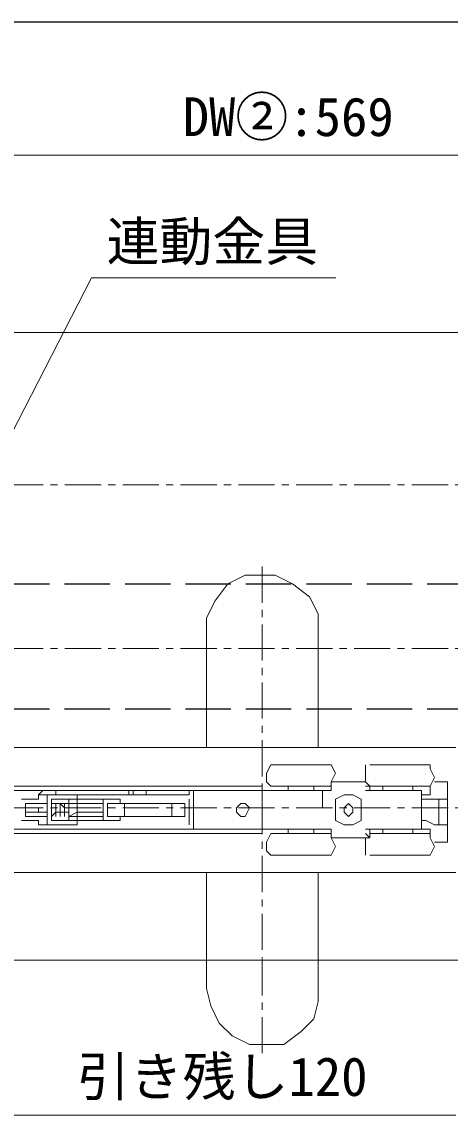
# Model space of a CAD drawing. Units: millimetres at full size; details may follow other scales. Extents: x -800 to 800, y -560 to 560.
# Drawn here: x -369.8 to -256.4, y -333.2 to -44 of the extents above; entities that cross this region are included whole.
import ezdxf
from ezdxf.enums import TextEntityAlignment as Align

# ---------------------------------------------------------------- set-up
doc = ezdxf.new("R2010")
doc.units = ezdxf.units.MM
doc.header["$LTSCALE"] = 4
doc.linetypes.add('DASHED3', pattern=[4, 3, -1])
doc.linetypes.add('USER12', pattern=[3.826934, 2.391833, -0.478367, 0.478367, -0.478367])
doc.layers.add('0-0', color=7, linetype='Continuous', lineweight=25)
doc.layers.add('3-0', color=4, linetype='Continuous', lineweight=9)
doc.styles.add('ＭＳ ゴシック', font='')
doc.styles.get('ＭＳ ゴシック').set_extended_font_data('MS Gothic')

msp = doc.modelspace()

# ---------------------------------------------------------------- linework, layer by layer
at = {"layer": '0-0'}
msp.add_line((-780, -44), (152, -44), dxfattribs=at)
at = {"layer": '3-0'}
for p, q in [((-128.783, -79.293), (-490.648, -79.293)), ((-303.843, -240.491), (-304.983, -242.767)), ((-304.983, -242.767), (-304.983, -245.042)), ((-287.895, -240.491), (-303.843, -240.491)), ((-286.755, -242.767), (-287.895, -240.491)), ((-287.895, -245.042), (-286.755, -242.767)), ((-278.783, -240.491), (-278.783, -245.042)), ((-277.643, -240.491), (-261.699, -240.491)), ((-261.699, -241.626), (-261.699, -240.491)), ((-260.559, -243.902), (-261.699, -241.626)), ((-304.983, -245.042), (-303.843, -246.182)), ((-287.895, -246.182), (-287.895, -245.042)), ((-278.783, -245.042), (-287.895, -245.042)), ((-277.643, -246.182), (-278.783, -245.042)), ((-261.699, -246.182), (-260.559, -243.902)), ((-260.559, -245.042), (-257.143, -245.042)), ((-257.143, -245.042), (-257.143, -249.603)), ((-307.259, -246.182), (-441.667, -246.182)), ((-441.667, -247.323), (-307.259, -247.323)), ((-364.211, -247.323), (-365.351, -248.463)), ((-365.351, -248.463), (-365.351, -249.603)), ((-365.351, -248.463), (-363.071, -248.463)), ((-325.483, -248.463), (-364.211, -248.463)), ((-363.071, -256.435), (-363.071, -248.463)), ((-355.099, -248.463), (-363.071, -248.463)), ((-360.795, -248.463), (-360.795, -247.323)), ((-355.099, -248.463), (-355.099, -249.603)), ((-341.431, -247.323), (-341.431, -248.463)), ((-338.015, -246.182), (-340.291, -246.182)), ((-338.015, -246.182), (-340.291, -246.182)), ((-340.291, -247.323), (-340.291, -248.463)), ((-336.875, -248.463), (-336.875, -247.323)), ((-325.483, -248.463), (-325.483, -247.323)), ((-324.347, -257.575), (-324.347, -247.323)), ((-306.119, -246.182), (-307.259, -246.182)), ((-307.259, -247.323), (-306.119, -247.323)), ((-306.119, -247.323), (-306.119, -246.182)), ((-290.175, -247.323), (-306.119, -247.323)), ((-306.119, -257.575), (-306.119, -247.323)), ((-306.119, -247.323), (-306.119, -257.575)), ((-303.843, -246.182), (-287.895, -246.182)), ((-299.287, -246.182), (-299.287, -247.323)), ((-292.451, -247.323), (-292.451, -246.182)), ((-287.895, -247.323), (-290.175, -247.323)), ((-290.175, -251.879), (-290.175, -247.323)), ((-287.895, -247.323), (-287.895, -246.182)), ((-284.479, -248.463), (-286.755, -249.603)), ((-284.479, -248.463), (-286.755, -249.603)), ((-282.199, -248.463), (-284.479, -248.463)), ((-282.199, -248.463), (-284.479, -248.463)), ((-279.923, -249.603), (-282.199, -248.463)), ((-279.923, -249.603), (-282.199, -248.463)), ((-278.783, -246.182), (-277.643, -246.182)), ((-278.783, -247.323), (-277.643, -247.323)), ((-277.643, -247.323), (-277.643, -246.182)), ((-261.699, -246.182), (-277.643, -246.182)), ((-277.643, -247.323), (-263.975, -247.323)), ((-274.227, -246.182), (-274.227, -247.323)), ((-266.255, -247.323), (-266.255, -246.182)), ((-263.975, -247.323), (-263.975, -251.879)), ((-263.975, -248.463), (-261.699, -248.463)), ((-261.699, -248.463), (-261.699, -246.182)), ((-369.907, -249.603), (-365.351, -249.603)), ((-367.627, -250.738), (-368.767, -250.738)), ((-368.767, -250.738), (-368.767, -251.879)), ((-364.211, -250.738), (-367.627, -250.738)), ((-363.071, -250.738), (-364.211, -250.738)), ((-361.935, -249.603), (-361.935, -255.295)), ((-355.099, -249.603), (-361.935, -249.603)), ((-360.795, -250.738), (-361.935, -250.738)), ((-361.935, -250.738), (-360.795, -250.738)), ((-361.935, -254.154), (-361.935, -250.738)), ((-360.795, -251.879), (-360.795, -250.738)), ((-360.795, -250.738), (-360.795, -251.879)), ((-359.655, -250.738), (-360.795, -250.738)), ((-360.795, -250.738), (-360.795, -251.879)), ((-360.795, -250.738), (-360.795, -251.879)), ((-359.655, -251.879), (-359.655, -250.738)), ((-359.655, -250.738), (-359.655, -251.879)), ((-358.515, -250.738), (-359.655, -250.738)), ((-358.515, -251.879), (-359.655, -250.738)), ((-358.515, -250.738), (-358.515, -251.879)), ((-357.379, -250.738), (-358.515, -250.738)), ((-358.515, -250.738), (-358.515, -251.879)), ((-358.515, -250.738), (-358.515, -251.879)), ((-357.379, -249.603), (-355.099, -249.603)), ((-357.379, -250.738), (-357.379, -249.603)), ((-357.379, -251.879), (-357.379, -250.738)), ((-357.379, -250.738), (-357.379, -251.879)), ((-357.379, -251.879), (-357.379, -250.738)), ((-355.099, -250.738), (-357.379, -250.738)), ((-355.099, -249.603), (-348.268, -249.603)), ((-355.099, -250.738), (-355.099, -249.603)), ((-343.707, -249.603), (-355.099, -249.603)), ((-355.099, -251.879), (-355.099, -250.738)), ((-348.268, -250.738), (-355.099, -250.738)), ((-343.707, -249.603), (-348.268, -249.603)), ((-348.268, -249.603), (-348.268, -250.738)), ((-348.268, -251.879), (-348.268, -250.738)), ((-328.903, -250.738), (-347.127, -250.738)), ((-347.127, -254.154), (-347.127, -250.738)), ((-345.987, -250.738), (-347.127, -250.738)), ((-344.847, -250.738), (-345.987, -250.738)), ((-344.847, -250.738), (-342.571, -250.738)), ((-343.707, -250.738), (-343.707, -249.603)), ((-326.623, -250.738), (-343.707, -250.738)), ((-341.431, -250.738), (-342.571, -250.738)), ((-342.571, -254.154), (-342.571, -250.738)), ((-332.319, -250.738), (-341.431, -250.738)), ((-332.319, -250.738), (-331.179, -250.738)), ((-330.039, -250.738), (-331.179, -250.738)), ((-326.623, -250.738), (-330.039, -250.738)), ((-330.039, -254.154), (-330.039, -250.738)), ((-326.623, -250.738), (-328.903, -250.738)), ((-326.623, -254.154), (-326.623, -250.738)), ((-326.623, -254.154), (-326.623, -250.738)), ((-325.483, -249.603), (-325.483, -256.435)), ((-311.815, -250.738), (-312.955, -251.879)), ((-310.675, -250.738), (-311.815, -250.738)), ((-309.539, -251.879), (-310.675, -250.738)), ((-286.755, -249.603), (-286.755, -251.879)), ((-284.479, -251.879), (-283.339, -250.738)), ((-283.339, -250.738), (-282.199, -251.879)), ((-279.923, -255.295), (-279.923, -249.603)), ((-279.923, -251.879), (-279.923, -249.603)), ((-260.559, -249.603), (-263.975, -249.603)), ((-257.143, -249.603), (-260.559, -249.603)), ((-259.419, -256.435), (-259.419, -249.603)), ((-257.143, -249.603), (-257.143, -256.435)), ((-257.143, -256.435), (-257.143, -249.603)), ((-368.767, -251.879), (-368.767, -253.019)), ((-367.627, -253.019), (-368.767, -253.019)), ((-368.767, -253.019), (-368.767, -254.154)), ((-365.351, -253.019), (-368.767, -253.019)), ((-368.767, -253.019), (-367.627, -253.019)), ((-368.767, -254.154), (-367.627, -254.154)), ((-367.627, -254.154), (-364.211, -254.154)), ((-365.351, -253.019), (-366.491, -253.019)), ((-365.351, -251.879), (-365.351, -253.019)), ((-364.211, -253.019), (-365.351, -253.019)), ((-363.071, -253.019), (-364.211, -253.019)), ((-364.211, -254.154), (-363.071, -254.154)), ((-361.935, -254.154), (-360.795, -253.019)), ((-360.795, -253.019), (-360.795, -251.879)), ((-360.795, -251.879), (-360.795, -253.019)), ((-360.795, -251.879), (-360.795, -253.019)), ((-360.795, -253.019), (-360.795, -251.879)), ((-360.795, -251.879), (-360.795, -253.019)), ((-360.795, -253.019), (-360.795, -251.879)), ((-360.795, -254.154), (-360.795, -253.019)), ((-360.795, -253.019), (-359.655, -253.019)), ((-359.655, -253.019), (-359.655, -251.879)), ((-359.655, -251.879), (-359.655, -253.019)), ((-359.655, -254.154), (-359.655, -253.019)), ((-359.655, -253.019), (-358.515, -253.019)), ((-358.515, -253.019), (-358.515, -251.879)), ((-358.515, -251.879), (-358.515, -253.019)), ((-358.515, -251.879), (-358.515, -253.019)), ((-358.515, -253.019), (-358.515, -251.879)), ((-358.515, -253.019), (-358.515, -251.879)), ((-358.515, -251.879), (-358.515, -253.019)), ((-358.515, -253.019), (-357.379, -253.019)), ((-358.515, -254.154), (-358.515, -253.019)), ((-357.379, -253.019), (-357.379, -251.879)), ((-357.379, -251.879), (-357.379, -253.019)), ((-357.379, -254.154), (-357.379, -251.879)), ((-357.379, -254.154), (-357.379, -253.019)), ((-357.379, -254.154), (-355.099, -253.019)), ((-357.379, -254.154), (-355.099, -254.154)), ((-357.379, -255.295), (-357.379, -254.154)), ((-355.099, -251.879), (-355.099, -253.019)), ((-355.099, -253.019), (-348.268, -253.019)), ((-355.099, -254.154), (-355.099, -253.019)), ((-348.268, -254.154), (-355.099, -254.154)), ((-355.099, -254.154), (-355.099, -255.295)), ((-348.268, -251.879), (-348.268, -253.019)), ((-348.268, -253.019), (-348.268, -254.154)), ((-348.268, -255.295), (-348.268, -254.154)), ((-347.127, -254.154), (-328.903, -254.154)), ((-347.127, -254.154), (-345.987, -254.154)), ((-345.987, -254.154), (-344.847, -254.154)), ((-342.571, -254.154), (-344.847, -254.154)), ((-343.707, -254.154), (-326.623, -254.154)), ((-343.707, -255.295), (-343.707, -254.154)), ((-342.571, -254.154), (-341.431, -254.154)), ((-341.431, -254.154), (-332.319, -254.154)), ((-331.179, -254.154), (-332.319, -254.154)), ((-331.179, -254.154), (-330.039, -254.154)), ((-330.039, -254.154), (-326.623, -254.154)), ((-326.623, -254.154), (-328.903, -254.154)), ((-312.955, -251.879), (-312.955, -253.019)), ((-312.955, -253.019), (-311.815, -254.154)), ((-311.815, -254.154), (-310.675, -254.154)), ((-310.675, -254.154), (-309.539, -251.879)), ((-286.755, -255.295), (-286.755, -251.879)), ((-284.479, -253.019), (-284.479, -251.879)), ((-283.339, -254.154), (-284.479, -253.019)), ((-282.199, -253.019), (-283.339, -254.154)), ((-282.199, -251.879), (-282.199, -253.019)), ((-279.923, -251.879), (-279.923, -255.295)), ((-263.975, -257.575), (-263.975, -251.879)), ((-365.351, -255.295), (-369.907, -255.295)), ((-365.351, -255.295), (-365.351, -256.435)), ((-365.351, -256.435), (-364.211, -256.435)), ((-363.071, -256.435), (-365.351, -256.435)), ((-355.099, -256.435), (-363.071, -256.435)), ((-361.935, -255.295), (-355.099, -255.295)), ((-355.099, -255.295), (-357.379, -255.295)), ((-355.099, -255.295), (-348.268, -255.295)), ((-355.099, -255.295), (-343.707, -255.295)), ((-355.099, -255.295), (-355.099, -256.435)), ((-348.268, -255.295), (-343.707, -255.295)), ((-325.483, -256.435), (-325.483, -255.295)), ((-286.755, -255.295), (-284.479, -256.435)), ((-286.755, -255.295), (-284.479, -256.435)), ((-284.479, -256.435), (-282.199, -256.435)), ((-284.479, -256.435), (-282.199, -256.435)), ((-282.199, -256.435), (-279.923, -255.295)), ((-282.199, -256.435), (-279.923, -255.295)), ((-263.975, -255.295), (-262.839, -255.295)), ((-262.839, -255.295), (-260.559, -256.435)), ((-260.559, -256.435), (-259.419, -256.435)), ((-259.419, -256.435), (-257.143, -256.435)), ((-257.143, -256.435), (-257.143, -260.991)), ((-307.259, -257.575), (-441.667, -257.575)), ((-441.667, -258.715), (-307.259, -258.715)), ((-364.211, -257.575), (-325.483, -257.575)), ((-322.067, -258.715), (-318.651, -258.715)), ((-306.119, -257.575), (-307.259, -257.575)), ((-307.259, -258.715), (-306.119, -258.715)), ((-306.119, -257.575), (-287.895, -257.575)), ((-306.119, -258.715), (-306.119, -257.575)), ((-303.843, -258.715), (-304.983, -260.991)), ((-303.843, -258.715), (-287.895, -258.715)), ((-299.287, -258.715), (-299.287, -257.575)), ((-292.451, -257.575), (-292.451, -258.715)), ((-287.895, -257.575), (-287.895, -258.715)), ((-287.895, -258.715), (-287.895, -259.855)), ((-287.895, -258.715), (-287.895, -259.855)), ((-286.755, -262.131), (-287.895, -259.855)), ((-287.895, -259.855), (-278.783, -259.855)), ((-278.783, -257.575), (-277.643, -257.575)), ((-278.783, -258.715), (-277.643, -259.855)), ((-278.783, -259.855), (-278.783, -264.407)), ((-277.643, -257.575), (-263.975, -257.575)), ((-277.643, -258.715), (-277.643, -257.575)), ((-261.699, -258.715), (-277.643, -258.715)), ((-274.227, -258.715), (-274.227, -257.575)), ((-266.255, -257.575), (-266.255, -258.715)), ((-261.699, -257.575), (-263.975, -257.575)), ((-261.699, -258.715), (-261.699, -257.575)), ((-261.699, -259.855), (-261.699, -258.715)), ((-260.559, -262.131), (-261.699, -259.855)), ((-304.983, -260.991), (-304.983, -263.266)), ((-287.895, -264.407), (-286.755, -262.131)), ((-261.699, -264.407), (-260.559, -262.131)), ((-257.143, -260.991), (-260.559, -260.991)), ((-304.983, -263.266), (-303.843, -264.407)), ((-287.895, -264.407), (-303.843, -264.407)), ((-293.591, -264.407), (-298.147, -264.407)), ((-277.643, -264.407), (-261.699, -264.407)), ((-271.951, -264.407), (-273.087, -264.407)), ((-271.951, -264.407), (-267.395, -264.407)), ((-374.463, -333.187), (-254.863, -333.187))]:
    msp.add_line(p, q, dxfattribs=at)
at = {"layer": '3-0', "color": 7, "lineweight": 18}
for p, q in [((-58.865, -126.15), (-587.998, -126.15)), ((-310.675, -190.371), (-315.231, -192.651)), ((-302.703, -190.371), (-310.675, -190.371)), ((-298.147, -192.651), (-302.703, -190.371)), ((-315.231, -192.651), (-318.651, -197.202)), ((-293.591, -196.067), (-298.147, -192.651)), ((-291.315, -200.623), (-293.591, -196.067)), ((-318.651, -197.202), (-320.927, -201.763)), ((-320.927, -201.763), (-320.927, -205.179)), ((-291.315, -205.179), (-291.315, -200.623)), ((-320.927, -235.93), (-320.927, -205.179)), ((-291.315, -235.93), (-291.315, -205.179)), ((-320.927, -235.93), (-587.998, -235.93)), ((-291.315, -235.93), (-320.927, -235.93)), ((-291.315, -235.93), (-254.863, -235.93)), ((-254.863, -268.967), (-587.998, -268.967)), ((-320.927, -299.719), (-320.927, -268.967)), ((-291.315, -268.967), (-291.315, -299.719)), ((-691.102, -292.163), (-58.865, -292.163)), ((-320.927, -299.719), (-319.791, -304.275)), ((-291.315, -303.135), (-291.315, -299.719)), ((-292.451, -307.691), (-291.315, -303.135)), ((-319.791, -304.275), (-317.511, -308.831)), ((-317.511, -308.831), (-314.095, -312.247)), ((-295.871, -311.106), (-292.451, -307.691)), ((-314.095, -312.247), (-309.539, -314.527)), ((-300.427, -314.527), (-295.871, -311.106)), ((-309.539, -314.527), (-300.427, -314.527))]:
    msp.add_line(p, q, dxfattribs=at)
at = {"layer": '3-0', "linetype": 'USER12'}
for p, q in [((-587.998, -166.45), (-58.865, -166.45)), ((-306.119, -188.09), (-306.119, -291.771)), ((-587.998, -209.735), (-58.865, -209.735)), ((-587.998, -251.879), (-58.865, -251.879)), ((-306.119, -316.807), (-306.119, -291.771))]:
    msp.add_line(p, q, dxfattribs=at)
at = {"layer": '3-0', "color": 7, "linetype": 'DASHED3', "lineweight": 25}
for p, q in [((-374.463, -192.651), (-128.783, -192.651)), ((-374.463, -225.678), (-128.783, -225.678))]:
    msp.add_line(p, q, dxfattribs=at)
at = {"layer": '3-0'}
for points in [[(-397.203, -200.959), (-351.328, -111.695), (-286.687, -111.695)], [(-336.875, -246.182), (-338.015, -246.182), (-336.875, -246.182)], [(-360.795, -250.738), (-361.935, -250.738), (-360.795, -250.738)], [(-360.795, -254.154), (-360.795, -253.019), (-360.795, -254.154)], [(-359.655, -254.154), (-359.655, -253.019), (-359.655, -254.154)], [(-358.515, -254.154), (-358.515, -253.019), (-358.515, -254.154)], [(-357.379, -254.154), (-357.379, -253.019), (-357.379, -254.154)], [(-277.643, -258.715), (-277.643, -259.855), (-278.783, -259.855)]]:
    msp.add_lwpolyline(points, dxfattribs=at)

# ---------------------------------------------------------------- texts
at = {"layer": '3-0', "color": 7, "style": 'ＭＳ ゴシック'}
for s, p in [('DW②:569', (-327.202, -77.293)), ('連動金具', (-347.328, -110.286)), ('引き残し120', (-355.19, -331.187))]:
    msp.add_text(s, height=10.26, dxfattribs=at).set_placement(p, align=Align.BOTTOM_LEFT)

doc.saveas('drawing.dxf')
